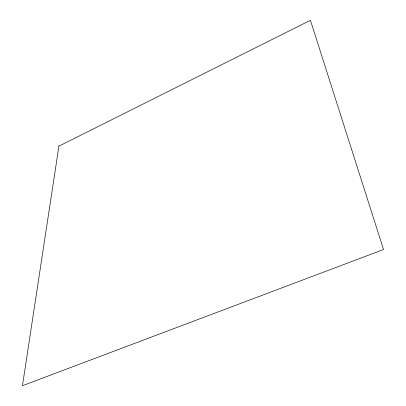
<?xml version="1.0" encoding="UTF-8"?>
<svg xmlns="http://www.w3.org/2000/svg" width="406" height="406" viewBox="0 0 406 406"><rect width="100%" height="100%" fill="white"/><g stroke="black" fill="none" stroke-linecap="round" stroke-linejoin="round"><path stroke-width="0.61" d="M58.906 146.16L22.457 385.7L383.543 249.523L310.428 20.3L58.906 146.16"/></g></svg>
